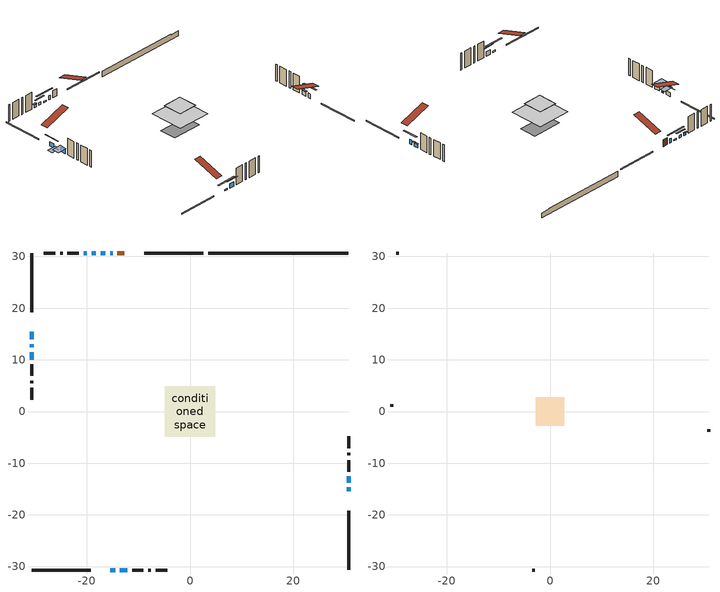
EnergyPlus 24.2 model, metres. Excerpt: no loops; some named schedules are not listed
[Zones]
conditioned space
 floor adiabatic (AdiabaticFloorConstruction): -4.91,-4.91 -4.91,4.91 4.91,4.91 4.91,-4.91 z2.97
 floor foundation (Slab1 construction): -4.31,-2.48 -4.31,2.48 4.31,2.48 4.31,-2.48 z-1.13
 wall outside (RimJoist1 construction): 2.58,30.66 -8.85,30.66 / -30.66,-30.66 -19.24,-30.66 / -30.66,30.66 -30.66,19.24 / 30.66,-30.66 30.66,-19.24 z0.53:0.83
 wall outside (AdiabaticWallConstruction 1): -12.68,30.66 -14.05,30.66 z0.53:2.56
 wall outside (AdiabaticWallConstruction): -14.98,30.66 -15.47,30.66 z0.53:1.75; -30.66,15.4 -30.66,13.96 z0.53:1.67; -16.39,30.66 -17.31,30.66 / -15.41,-30.66 -14.49,-30.66 z0.53:0.91; -30.66,13.03 -30.66,12.41 z0.53:0.74; 30.66,-15.41 30.66,-14.69 / -13.56,-30.66 -12.14,-30.66 / -30.66,11.49 -30.66,10.04 z0.53:1.85; -18.24,30.66 -19.05,30.66 z0.53:1.29; -19.98,30.66 -20.59,30.66 z0.53:1.27; 30.66,-13.77 30.66,-12.54 z0.53:1.7
 wall outside (Wall1 construction): -21.52,30.66 -23.71,30.66 / -11.21,-30.66 -9.02,-30.66 / -30.66,9.11 -30.66,6.92 / 30.66,-11.62 30.66,-9.43 z0.53:5.41
 wall outside (Wall2 construction): -24.64,30.66 -25.14,30.66 / -8.09,-30.66 -7.59,-30.66 / -30.66,5.99 -30.66,5.49 / 30.66,-8.5 30.66,-8 z0.53:5.41
 wall outside (Wall3 construction): -26.07,30.66 -28.33,30.66 / -6.66,-30.66 -4.4,-30.66 / -30.66,4.56 -30.66,2.3 / 30.66,-7.07 30.66,-4.81 z0.53:5.41
 wall foundation (FoundationWall1 construction): 3.51,30.66,-1.13 3.51,30.66,0.53 27.95,30.66,0.53 27.95,30.66,0.27 30.66,30.66,0.27 30.66,30.66,-1.13
 window (WindowConstruction 7): -14.98,30.66 -15.46,30.66 z0.53:1.75
 window (WindowConstruction 6): -30.66,15.4 -30.66,13.96 z0.53:1.67
 window (WindowConstruction 9): -16.39,30.66 -17.31,30.66 z0.53:0.91
 window (WindowConstruction 10): -15.4,-30.66 -14.49,-30.66 z0.53:0.91
 window (WindowConstruction 8): -30.66,13.03 -30.66,12.42 z0.53:0.73
 window (WindowConstruction): 30.66,-15.4 30.66,-14.69 z0.53:1.85
 window (WindowConstruction 1): -18.24,30.66 -19.05,30.66 z0.53:1.29
 window (WindowConstruction 2): -19.98,30.66 -20.59,30.66 z0.53:1.27
 window (WindowConstruction 3): -13.56,-30.66 -12.14,-30.66 z0.53:1.85
 window (WindowConstruction 4): -30.66,11.49 -30.66,10.04 z0.53:1.85
 window (WindowConstruction 5): 30.66,-13.76 30.66,-12.55 z0.53:1.7
 door (Door): -12.68,30.66 -14.05,30.66 z0.53:2.56
 ceiling adiabatic (AdiabaticFloorConstruction): 4.91,-4.91 4.91,4.91 -4.91,4.91 -4.91,-4.91 z2.97
attic - vented
 floor to conditioned space (Floor1 construction Reversed): -2.7,-2.7 -2.7,2.7 2.7,2.7 2.7,-2.7 z5.41
 floor to conditioned space (Floor2 construction Reversed): -2.73,-2.73 -2.73,2.73 2.73,2.73 2.73,-2.73 z5.41
 wall outside (Wall4 construction): -29.26,30.66 -29.74,30.66 / -3.47,-30.66 -2.99,-30.66 / -30.66,1.37 -30.66,0.89 / 30.66,-3.88 30.66,-3.4 z0.53:5.41
 roof outside (Roof1 construction): -11.75,30.66,5.41 -11.75,23.18,7.9 -9.78,23.18,7.9 -9.78,30.66,5.41; -16.33,-30.66,5.41 -16.33,-23.18,7.9 -18.31,-23.18,7.9 -18.31,-30.66,5.41; -30.66,16.33,5.41 -23.18,16.33,7.9 -23.18,18.31,7.9 -30.66,18.31,5.41; 30.66,-16.33,5.41 23.18,-16.33,7.9 23.18,-18.31,7.9 30.66,-18.31,5.41
shading: -30.66,12.47 -30.66,16.89 -30.81,16.89 -30.81,12.47 z3.16; -19.72,30.66 -13.98,30.66 -13.98,30.96 -19.72,30.96 z3.32; -12.08,-30.66 -17.81,-30.66 -17.81,-30.96 -12.08,-30.96 z3.32; -30.66,11.96 -30.66,13.49 -33.33,13.49 -33.33,11.96 z1.19; 30.66,-12.84 30.66,-17.25 31.08,-17.25 31.08,-12.84 z3.7; -20.19,30.66 -17.1,30.66 -17.1,30.96 -20.19,30.96 z2.43; -20.79,30.66 -19.78,30.66 -19.78,31.08 -20.79,31.08 z1.47; -11,-30.66 -14.7,-30.66 -14.7,-30.96 -11,-30.96 z2.99; -30.66,9.74 -30.66,11.79 -33.33,11.79 -33.33,9.74 z2.15; 30.66,-12.34 30.66,-13.97 31.08,-13.97 31.08,-12.34 z1.9
[Building]
Building 1: Terrain=Suburbs
[Site:Location]
Ottawa Intl AP_ON: Latitude {deg}=45.32; Longitude {deg}=-75.67; Time Zone {hr}=-5; Elevation {m}=115; Keep Site Location Information=Yes
[Site:GroundTemperature:Shallow]
1.18808, -1.19398, -1.38475, -0.254337, 4.28362, 8.80044, 12.7163, 15.1969, 15.4076, 13.3901, 9.57408, 5.19582
[Site:WaterMainsTemperature]
Calculation Method=Schedule; Temperature Schedule=mains temperature schedule
[Material] Roughness=Rough; Thermal Absorptance=0.9
Name | Thickness {m} | Conductivity {W/m-K} | Density {kg/m3} | Specific Heat {J/kg-K} | Solar Absorptance | Visible Absorptance
asphalt or fiberglass shingles | 0.00635 | 0.162714 | 1121.4 | 1465.45 | 0.4 | 0.4
ceiling stud and cavity | 0.1397 | 0.0778579 | 65.682 | 1177.47 | 0.7 | 0.7
ceiling stud and cavity 1 | 0.1397 | 0.0975857 | 65.682 | 1177.47 | 0.7 | 0.7
concrete 4.0 in. | 0.1016 | 1.803125 | 2242.8 | 837.4 | 0.7 | 0.7
concrete 8.0 in. | 0.2032 | 1.803125 | 2242.8 | 837.4 | 0.7 | 0.7
door material | 0.04445 | 0.053851 | 512.64 | 1214.23 | 0.7 | 0.7
exterior vertical ins | 0.00159689 | 0.029427 | 32.04 | 1214.23 | 0.7 | 0.7
floor covering | 0.0127 | 0.0433444 | 54.468 | 1339.84 | 0.6 | 0.6
floor rigid ins; wall rigid ins | 0.512978 | 0.029427 | 32.04 | 1214.23 | 0.7 | 0.7
floor stud and cavity | 0.1397 | 1.75129 | 37.0049 | 1207.88 | 0.7 | 0.7
furniture material conditioned space 1 | 0.1524 | 0.115458 | 640.8 | 1214.23 | 0.6 | 0.6
gypsum board | 0.0127 | 0.160291 | 801 | 837.4 | 0.6 | 0.6
gypsum board 1 | 0.0127 | 0.160291 | 801 | 837.4 | 0.7 | 0.7
osb sheathing 0.5 in. | 0.0127 | 0.115458 | 512.64 | 1214.23 | 0.7 | 0.7
osb sheathing 0.75 in. | 0.01905 | 0.115458 | 512.64 | 1214.23 | 0.7 | 0.7
rim joist stud and cavity | 0.0508 | 24.0425 | 6.31874 | 1174.65 | 0.6 | 0.6
wall stud and cavity | 0.1397 | 0.106495 | 139.0536 | 1170.24 | 0.7 | 0.7
wall stud and cavity 1 | 0.1397 | 0.114817 | 139.0536 | 1170.24 | 0.7 | 0.7
wall stud and cavity 2 | 0.1397 | 0.102109 | 139.0536 | 1170.24 | 0.7 | 0.7
wall stud and cavity 3 | 0.0889 | 6.1454 | 50.32683 | 1063.81 | 0.6 | 0.6
wall stud and cavity 4 | 0.0889 | 0.380278 | 52.3479 | 1209.89 | 0.7 | 0.7
wall stud and cavity 5 | 0.0889 | 0.391764 | 83.0341 | 1211.67 | 0.7 | 0.7
wood siding | 0.0254 | 0.102417 | 544.68 | 1172.36 | 0.4 | 0.4
wood siding 1 | 0.00254 | 0.102417 | 544.68 | 1172.36 | 0.4 | 0.4
wood siding 2; wood siding 3; wood siding 4 | 0.0254 | 0.102417 | 544.68 | 1172.36 | 0.7 | 0.7
[WindowMaterial:SimpleGlazingSystem]
Name | U-Factor {W/m2-K} | Solar Heat Gain Coefficient
WindowMaterial | 3.667988 | 0.44
WindowMaterial 1 | 3.128578 | 0.47
WindowMaterial 2 | 4.82119 | 0.55
WindowMaterial 3 | 4.999479 | 0.59
WindowMaterial 4 | 1.85046 | 0.39
WindowMaterial 5 | 5.19196 | 0.63
WindowMaterial 6 | 3.085993 | 0.58
WindowMaterial 7 | 3.30687 | 0.61
WindowMaterial 8 | 3.11893 | 0.41
WindowMaterial 9 | 3.125739 | 0.39
[Construction]
AdiabaticFloorConstruction: floor stud and cavity, floor rigid ins, osb sheathing 0.75 in., floor covering
AdiabaticWallConstruction: wood siding 3, wall rigid ins, wall stud and cavity 4, gypsum board
AdiabaticWallConstruction 1: wood siding 4, wall rigid ins, wall stud and cavity 4, gypsum board
Door: door material
Floor1 construction Reversed: gypsum board, ceiling stud and cavity
Floor2 construction Reversed: gypsum board, ceiling stud and cavity 1
FoundationWall1 construction: concrete 8.0 in., gypsum board 1
furniture construction conditioned space 1: furniture material conditioned space 1
PartitionWallConstruction: gypsum board, wall stud and cavity 5, gypsum board
RimJoist1 construction: wood siding 2, rim joist stud and cavity
Roof1 construction: asphalt or fiberglass shingles
Slab1 construction: concrete 4.0 in.
Wall1 construction: wood siding, osb sheathing 0.5 in., wall stud and cavity, gypsum board
Wall2 construction: wood siding, osb sheathing 0.5 in., wall stud and cavity 1, gypsum board
Wall3 construction: wood siding, osb sheathing 0.5 in., wall stud and cavity 2, gypsum board
Wall4 construction: wood siding 1, wall stud and cavity 3
WindowConstruction: WindowMaterial
WindowConstruction 1: WindowMaterial 1
WindowConstruction 10; WindowConstruction 9: WindowMaterial 9
WindowConstruction 2: WindowMaterial 2
WindowConstruction 3: WindowMaterial 3
WindowConstruction 4: WindowMaterial 4
WindowConstruction 5: WindowMaterial 5
WindowConstruction 6: WindowMaterial 6
WindowConstruction 7: WindowMaterial 7
WindowConstruction 8: WindowMaterial 8
[Zone] Multiplier=1; Part of Total Floor Area=Yes
Name | Volume {m3}
attic - vented | 23.9519
conditioned space | 275.1
[Space]
Name | Zone | Volume {m3}
attic - vented 1 | attic - vented | 23.9519
conditioned space 1 | conditioned space | 275.1
[ZoneInfiltration:EffectiveLeakageArea]
infil attic - vented 1: Zone or Space=attic - vented 1; Schedule=Always On Discrete; Effective Air Leakage Area {cm2}=2488.84; Stack Coefficient=0.000512701; Wind Coefficient=1.52986e-05
[ZoneMixing]
whole house fan mix: Zone or Space=attic - vented; Schedule=Always On Continuous; Design Flow Rate Calculation Method=Flow/Zone; Design Flow Rate {m3/s}=0; Source Zone or Space=conditioned space
[SurfaceProperty:ExposedFoundationPerimeter]
Slab1: Exposed Perimeter Calculation Method=TotalExposedPerimeter; Total Exposed Perimeter {m}=27.159
[InternalMass] Zone or ZoneList=conditioned space; Space or SpaceList=conditioned space 1
Name | Construction | Surface Area {m2}
furniture mass conditioned space 1 | furniture construction conditioned space 1 | 55.6158
partition wall mass | PartitionWallConstruction | 139.04
[Lights]
interior lighting: Zone or ZoneList or Space or SpaceList=conditioned space 1; Schedule=interior lighting schedule; Design Level Calculation Method=LightingLevel; Lighting Level {W}=343.2; Return Air Fraction=0; Fraction Radiant=0.6; Fraction Visible=0.2; Fraction Replaceable=1
[People]
occupants: Zone or ZoneList or Space or SpaceList=conditioned space 1; Number of People Schedule=occupants schedule; Number of People Calculation Method=People; Number of People=3; Fraction Radiant=0.314171; Sensible Heat Fraction=0.56303; Activity Level Schedule=occupants activity schedule; Carbon Dioxide Generation Rate {m3/s-W}=0; Enable ASHRAE 55 Comfort Warnings=No; Mean Radiant Temperature Calculation Type=EnclosureAveraged
[ElectricEquipment] Zone or ZoneList or Space or SpaceList=conditioned space 1; Design Level Calculation Method=EquipmentLevel
Name | Schedule | Design Level {W} | Fraction Latent | Fraction Radiant | Fraction Lost
clothes dryer | clothes dryer schedule | 140.772 | 0.015 | 0.081 | 0.85
clothes washer | clothes washer schedule | 32.1985 | 0.03 | 0.162 | 0.7
cooking range | cooking range schedule | 215.147 | 0.08 | 0.432 | 0.2
dishwasher | dishwasher schedule | 66.8632 | 0.3 | 0.18 | 0.4
fridge | fridge schedule | 72.9452 | 0 | 0.6 | 0
mech vent bath fan 0 | mech vent bath fan 0 schedule | 71.8 | 0 | 0 | 1
mech vent house fan | mech vent house fan schedule | 0 | 0 | 0 | 1
mech vent house fan cfis | mech vent house fan cfis schedule | 0 | 0 | 0 | 0
misc plug loads | misc plug loads schedule | 494.7 | 0.045 | 0.513 | 0.1
whole house fan | Always On Discrete | 0 | 0 | 0 | 1
[OtherEquipment] Zone or ZoneList or Space or SpaceList=conditioned space 1; Design Level Calculation Method=EquipmentLevel
Name | Fuel Type | Schedule | Design Level {W} | Fraction Latent | Fraction Radiant | Fraction Lost
clothes dryer 1 | Electricity | clothes dryer schedule | 0 | 0.015 | 0.081 | 0.85
cooking range 1 | Electricity | cooking range schedule | 0 | 0.08 | 0.432 | 0.2
general water use latent | None | general water use schedule | 62.594 | 1 | 0 | 0
general water use sensible | None | general water use schedule | -61.6891 | 0 | 0.6 | 0
mech vent house fan latent load | None | Always On Discrete | 0 | 1 | 0 | 0
mech vent house fan sensible load | None | Always On Discrete | 0 | 0 | 0 | 0
water heater energy adjustment1 | NaturalGas | Always On Discrete | 0.01 | 0 | 0 | 1
[ZoneInfiltration:DesignFlowRate] Zone or ZoneList or Space or SpaceList=conditioned space 1; Schedule=Always On Discrete; Design Flow Rate Calculation Method=Flow/Zone; Design Flow Rate {m3/s}=0
infil flow; natural vent flow; whole house fan flow
[AvailabilityManager:Scheduled]
central ac and furnace airloop Availability Manager: Schedule=Always On Discrete
[Foundation:Kiva]
Foundation Kiva 1: Initial Indoor Air Temperature {C}=18; Wall Height Above Grade {m}=0.530017; Wall Depth Below Slab {m}=0.2032; Custom Block Material Name 1=exterior vertical ins; Custom Block Depth 1 {m}=1.66; Custom Block X Position 1 {m}=0.2159; Custom Block Z Position 1 {m}=0
[Foundation:Kiva:Settings]
Soil Conductivity {W/m-K}=0.849921; Soil Density {kg/m3}=1842.3; Soil Specific Heat {J/kg-K}=418.7; Ground Solar Absorptivity=0.9; Ground Thermal Absorptivity=0.9; Ground Surface Roughness {m}=0.03; Far-Field Width {m}=40; Deep-Ground Boundary Condition=ZeroFlux; Deep-Ground Depth {m}=40; Minimum Cell Dimension {m}=0.2; Maximum Cell Growth Coefficient=3; Simulation Timestep=Timestep
[Exterior:Lights]
exterior lighting: Schedule=exterior lighting schedule; Design Level {W}=75.6
[EnergyManagementSystem:GlobalVariable]
central_ac_and_furnace_airloop_Fan_RTF
infil_program_Qfan
infil_program_Qinf
natural_vent_program_Qnv
natural_vent_program_Qwhf
[EnergyManagementSystem:Sensor]
Name | Output:Variable or Output:Meter Index Key | Output:Variable or Output:Meter
airflow_gain | infil flow | Infiltration Sensible Heat Gain Energy
airflow_gain_1 | natural vent flow | Infiltration Sensible Heat Gain Energy
airflow_gain_2 | whole house fan flow | Infiltration Sensible Heat Gain Energy
airflow_loss | infil flow | Infiltration Sensible Heat Loss Energy
airflow_loss_1 | natural vent flow | Infiltration Sensible Heat Loss Energy
airflow_loss_2 | whole house fan flow | Infiltration Sensible Heat Loss Energy
clg_load_cond |  | Cooling:EnergyTransfer:Zone:CONDITIONED SPACE
clg_sp_s; clg_sp_s_1 | cooling setpoint | Schedule Value
clothes_dryer_exhaust_0_sch_s | clothes dryer exhaust 0 schedule | Schedule Value
cool_season | cooling season schedule | Schedule Value
htg_load_cond |  | Heating:EnergyTransfer:Zone:CONDITIONED SPACE
htg_sp_s; htg_sp_s_1 | heating setpoint | Schedule Value
ig_ee_conv | clothes dryer | Electric Equipment Convective Heating Energy
ig_ee_conv_2 | cooking range | Electric Equipment Convective Heating Energy
ig_ee_conv_4 | fridge | Electric Equipment Convective Heating Energy
ig_ee_conv_5 | misc plug loads | Electric Equipment Convective Heating Energy
ig_ee_conv_6 | whole house fan | Electric Equipment Convective Heating Energy
ig_ee_rad | clothes dryer | Electric Equipment Radiant Heating Energy
ig_ee_rad_2 | cooking range | Electric Equipment Radiant Heating Energy
ig_ee_rad_4 | fridge | Electric Equipment Radiant Heating Energy
ig_ee_rad_5 | misc plug loads | Electric Equipment Radiant Heating Energy
ig_ee_rad_6 | whole house fan | Electric Equipment Radiant Heating Energy
ig_lgt_conv | interior lighting | Lights Convective Heating Energy
ig_lgt_rad | interior lighting | Lights Radiant Heating Energy
ig_lgt_vis | interior lighting | Lights Visible Radiation Heating Energy
ig_oe_conv | clothes dryer 1 | Other Equipment Convective Heating Energy
ig_oe_conv_1 | cooking range 1 | Other Equipment Convective Heating Energy
ig_oe_conv_2 | general water use latent | Other Equipment Convective Heating Energy
ig_oe_conv_3 | general water use sensible | Other Equipment Convective Heating Energy
ig_oe_conv_4 | water heater energy adjustment1 | Other Equipment Convective Heating Energy
ig_oe_rad | clothes dryer 1 | Other Equipment Radiant Heating Energy
ig_oe_rad_1 | cooking range 1 | Other Equipment Radiant Heating Energy
ig_oe_rad_2 | general water use latent | Other Equipment Radiant Heating Energy
ig_oe_rad_3 | general water use sensible | Other Equipment Radiant Heating Energy
ig_oe_rad_4 | water heater energy adjustment1 | Other Equipment Radiant Heating Energy
ig_ppl_conv | occupants | People Convective Heating Energy
ig_ppl_rad | occupants | People Radiant Heating Energy
im_conv | furniture mass conditioned space 1 | Surface Inside Face Convection Heat Gain Energy
im_conv_1 | partition wall mass | Surface Inside Face Convection Heat Gain Energy
im_ig | furniture mass conditioned space 1 | Surface Inside Face Internal Gains Radiation Heat Gain Energy
im_ig_1 | partition wall mass | Surface Inside Face Internal Gains Radiation Heat Gain Energy
im_lgt | furniture mass conditioned space 1 | Surface Inside Face Lights Radiation Heat Gain Energy
im_lgt_1 | partition wall mass | Surface Inside Face Lights Radiation Heat Gain Energy
im_sol | furniture mass conditioned space 1 | Surface Inside Face Solar Radiation Heat Gain Energy
im_sol_1 | partition wall mass | Surface Inside Face Solar Radiation Heat Gain Energy
im_surf | furniture mass conditioned space 1 | Surface Inside Face Net Surface Thermal Radiation Heat Gain Energy
im_surf_1 | partition wall mass | Surface Inside Face Net Surface Thermal Radiation Heat Gain Energy
mech_vent_bath_fan_0_sch_s | mech vent bath fan 0 schedule | Schedule Value
mv_conv | mech vent bath fan 0 | Electric Equipment Convective Heating Energy
mv_conv_1 | mech vent house fan | Electric Equipment Convective Heating Energy
mv_conv_2 | mech vent house fan cfis | Electric Equipment Convective Heating Energy
mv_conv_3 | mech vent house fan latent load | Other Equipment Convective Heating Energy
mv_conv_4 | mech vent house fan sensible load | Other Equipment Convective Heating Energy
mv_rad | mech vent bath fan 0 | Electric Equipment Radiant Heating Energy
mv_rad_1 | mech vent house fan | Electric Equipment Radiant Heating Energy
mv_rad_2 | mech vent house fan cfis | Electric Equipment Radiant Heating Energy
mv_rad_3 | mech vent house fan latent load | Other Equipment Radiant Heating Energy
mv_rad_4 | mech vent house fan sensible load | Other Equipment Radiant Heating Energy
natural_vent_s | natural vent schedule | Schedule Value
out_pb_s |  | Site Outdoor Air Barometric Pressure
out_wt_s |  | Site Outdoor Air Humidity Ratio
site_vw_s |  | Site Wind Speed
ss_back_out | Window1 | Surface Window Shortwave from Zone Back Out Window Heat Transfer Rate
ss_back_out_1 | Window11 | Surface Window Shortwave from Zone Back Out Window Heat Transfer Rate
ss_back_out_10 | Window9 | Surface Window Shortwave from Zone Back Out Window Heat Transfer Rate
ss_back_out_2 | Window12 | Surface Window Shortwave from Zone Back Out Window Heat Transfer Rate
ss_back_out_3 | Window13 | Surface Window Shortwave from Zone Back Out Window Heat Transfer Rate
ss_back_out_4 | Window2 | Surface Window Shortwave from Zone Back Out Window Heat Transfer Rate
ss_back_out_5 | Window3 | Surface Window Shortwave from Zone Back Out Window Heat Transfer Rate
ss_back_out_6 | Window4 | Surface Window Shortwave from Zone Back Out Window Heat Transfer Rate
ss_back_out_7 | Window5 | Surface Window Shortwave from Zone Back Out Window Heat Transfer Rate
ss_back_out_8 | Window6 | Surface Window Shortwave from Zone Back Out Window Heat Transfer Rate
ss_back_out_9 | Window8 | Surface Window Shortwave from Zone Back Out Window Heat Transfer Rate
ss_conv | Door1 | Surface Inside Face Convection Heat Gain Energy
ss_conv_1 | Window1 | Surface Inside Face Convection Heat Gain Energy
ss_conv_10 | Window8 | Surface Inside Face Convection Heat Gain Energy
ss_conv_11 | Window9 | Surface Inside Face Convection Heat Gain Energy
ss_conv_2 | Window11 | Surface Inside Face Convection Heat Gain Energy
ss_conv_3 | Window12 | Surface Inside Face Convection Heat Gain Energy
ss_conv_4 | Window13 | Surface Inside Face Convection Heat Gain Energy
ss_conv_5 | Window2 | Surface Inside Face Convection Heat Gain Energy
ss_conv_6 | Window3 | Surface Inside Face Convection Heat Gain Energy
ss_conv_7 | Window4 | Surface Inside Face Convection Heat Gain Energy
ss_conv_8 | Window5 | Surface Inside Face Convection Heat Gain Energy
ss_conv_9 | Window6 | Surface Inside Face Convection Heat Gain Energy
ss_ig | Door1 | Surface Inside Face Internal Gains Radiation Heat Gain Energy
ss_ig_1 | Window1 | Surface Inside Face Internal Gains Radiation Heat Gain Energy
ss_ig_10 | Window8 | Surface Inside Face Internal Gains Radiation Heat Gain Energy
ss_ig_11 | Window9 | Surface Inside Face Internal Gains Radiation Heat Gain Energy
ss_ig_2 | Window11 | Surface Inside Face Internal Gains Radiation Heat Gain Energy
ss_ig_3 | Window12 | Surface Inside Face Internal Gains Radiation Heat Gain Energy
ss_ig_4 | Window13 | Surface Inside Face Internal Gains Radiation Heat Gain Energy
ss_ig_5 | Window2 | Surface Inside Face Internal Gains Radiation Heat Gain Energy
ss_ig_6 | Window3 | Surface Inside Face Internal Gains Radiation Heat Gain Energy
ss_ig_7 | Window4 | Surface Inside Face Internal Gains Radiation Heat Gain Energy
ss_ig_8 | Window5 | Surface Inside Face Internal Gains Radiation Heat Gain Energy
ss_ig_9 | Window6 | Surface Inside Face Internal Gains Radiation Heat Gain Energy
ss_lgt | Door1 | Surface Inside Face Lights Radiation Heat Gain Energy
ss_sol | Door1 | Surface Inside Face Solar Radiation Heat Gain Energy
ss_surf | Door1 | Surface Inside Face Net Surface Thermal Radiation Heat Gain Energy
ss_surf_1 | Window1 | Surface Inside Face Net Surface Thermal Radiation Heat Gain Energy
ss_surf_10 | Window8 | Surface Inside Face Net Surface Thermal Radiation Heat Gain Energy
ss_surf_11 | Window9 | Surface Inside Face Net Surface Thermal Radiation Heat Gain Energy
ss_surf_2 | Window11 | Surface Inside Face Net Surface Thermal Radiation Heat Gain Energy
ss_surf_3 | Window12 | Surface Inside Face Net Surface Thermal Radiation Heat Gain Energy
ss_surf_4 | Window13 | Surface Inside Face Net Surface Thermal Radiation Heat Gain Energy
ss_surf_5 | Window2 | Surface Inside Face Net Surface Thermal Radiation Heat Gain Energy
ss_surf_6 | Window3 | Surface Inside Face Net Surface Thermal Radiation Heat Gain Energy
ss_surf_7 | Window4 | Surface Inside Face Net Surface Thermal Radiation Heat Gain Energy
ss_surf_8 | Window5 | Surface Inside Face Net Surface Thermal Radiation Heat Gain Energy
ss_surf_9 | Window6 | Surface Inside Face Net Surface Thermal Radiation Heat Gain Energy
ss_trans_in | Window1 | Surface Window Transmitted Solar Radiation Rate
ss_trans_in_1 | Window11 | Surface Window Transmitted Solar Radiation Rate
ss_trans_in_10 | Window9 | Surface Window Transmitted Solar Radiation Rate
ss_trans_in_2 | Window12 | Surface Window Transmitted Solar Radiation Rate
ss_trans_in_3 | Window13 | Surface Window Transmitted Solar Radiation Rate
ss_trans_in_4 | Window2 | Surface Window Transmitted Solar Radiation Rate
ss_trans_in_5 | Window3 | Surface Window Transmitted Solar Radiation Rate
ss_trans_in_6 | Window4 | Surface Window Transmitted Solar Radiation Rate
ss_trans_in_7 | Window5 | Surface Window Transmitted Solar Radiation Rate
ss_trans_in_8 | Window6 | Surface Window Transmitted Solar Radiation Rate
ss_trans_in_9 | Window8 | Surface Window Transmitted Solar Radiation Rate
ss_trans_out | Window1 | Surface Inside Face Initial Transmitted Diffuse Transmitted Out Window Solar Radiation Rate
ss_trans_out_1 | Window11 | Surface Inside Face Initial Transmitted Diffuse Transmitted Out Window Solar Radiation Rate
ss_trans_out_10 | Window9 | Surface Inside Face Initial Transmitted Diffuse Transmitted Out Window Solar Radiation Rate
ss_trans_out_2 | Window12 | Surface Inside Face Initial Transmitted Diffuse Transmitted Out Window Solar Radiation Rate
ss_trans_out_3 | Window13 | Surface Inside Face Initial Transmitted Diffuse Transmitted Out Window Solar Radiation Rate
ss_trans_out_4 | Window2 | Surface Inside Face Initial Transmitted Diffuse Transmitted Out Window Solar Radiation Rate
ss_trans_out_5 | Window3 | Surface Inside Face Initial Transmitted Diffuse Transmitted Out Window Solar Radiation Rate
ss_trans_out_6 | Window4 | Surface Inside Face Initial Transmitted Diffuse Transmitted Out Window Solar Radiation Rate
ss_trans_out_7 | Window5 | Surface Inside Face Initial Transmitted Diffuse Transmitted Out Window Solar Radiation Rate
ss_trans_out_8 | Window6 | Surface Inside Face Initial Transmitted Diffuse Transmitted Out Window Solar Radiation Rate
ss_trans_out_9 | Window8 | Surface Inside Face Initial Transmitted Diffuse Transmitted Out Window Solar Radiation Rate
s_conv | Floor1 | Surface Inside Face Convection Heat Gain Energy
s_conv_1 | Floor2 | Surface Inside Face Convection Heat Gain Energy
s_conv_10 | Wall1:0 | Surface Inside Face Convection Heat Gain Energy
s_conv_11 | Wall1:180 | Surface Inside Face Convection Heat Gain Energy
s_conv_12 | Wall1:270 | Surface Inside Face Convection Heat Gain Energy
s_conv_13 | Wall1:90 | Surface Inside Face Convection Heat Gain Energy
s_conv_14 | Wall2:0 | Surface Inside Face Convection Heat Gain Energy
s_conv_15 | Wall2:180 | Surface Inside Face Convection Heat Gain Energy
s_conv_16 | Wall2:270 | Surface Inside Face Convection Heat Gain Energy
s_conv_17 | Wall2:90 | Surface Inside Face Convection Heat Gain Energy
s_conv_18 | Wall3:0 | Surface Inside Face Convection Heat Gain Energy
s_conv_19 | Wall3:180 | Surface Inside Face Convection Heat Gain Energy
s_conv_2 | FoundationWall1 | Surface Inside Face Convection Heat Gain Energy
s_conv_20 | Wall3:270 | Surface Inside Face Convection Heat Gain Energy
s_conv_21 | Wall3:90 | Surface Inside Face Convection Heat Gain Energy
s_conv_3 | inferred conditioned ceiling | Surface Inside Face Convection Heat Gain Energy
s_conv_4 | inferred conditioned floor | Surface Inside Face Convection Heat Gain Energy
s_conv_5 | RimJoist1:0 | Surface Inside Face Convection Heat Gain Energy
s_conv_6 | RimJoist1:180 | Surface Inside Face Convection Heat Gain Energy
